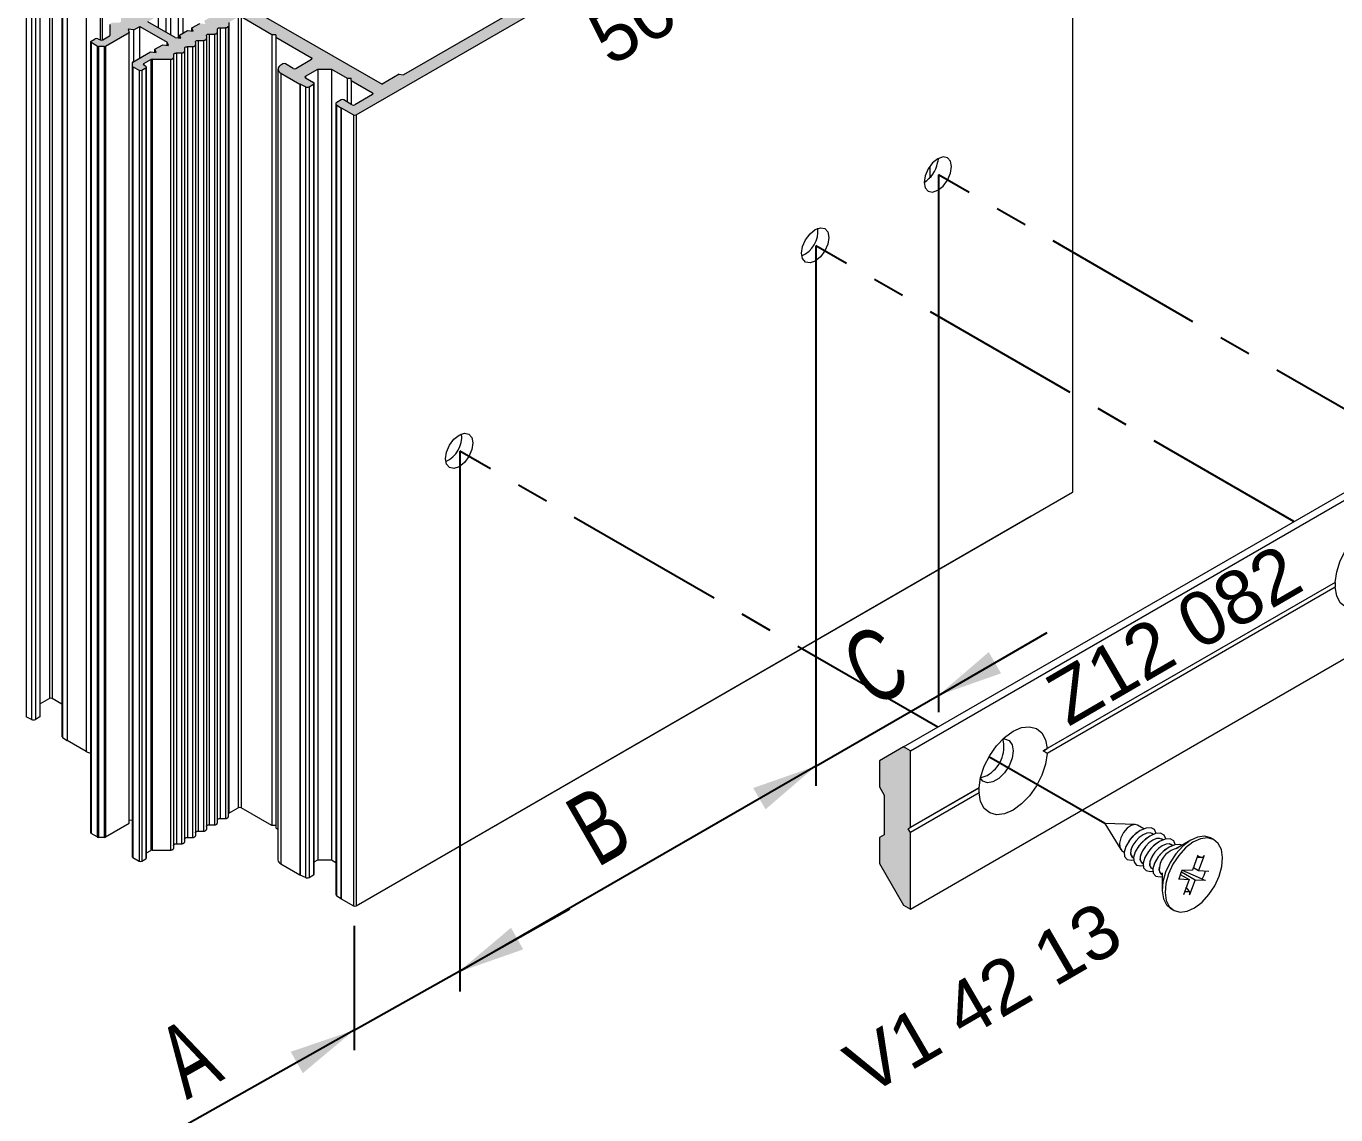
# Model space of a CAD drawing. Header units: millimetres. Extents: x 226 to 1066, y 456 to 1447.
# Drawn here: x 261.8 to 322.7, y 958.2 to 1008.8 of the extents above; entities that cross this region are included whole.
import ezdxf

# ---------------------------------------------------------------- set-up
doc = ezdxf.new("R2010")
doc.units = ezdxf.units.MM
doc.linetypes.add('CENTER', pattern=[2, 1.25, -0.25, 0.25, -0.25])
doc.layers.add('nokta', color=140, linetype='Continuous')
doc.layers.add('SLD-0', color=179, linetype='Continuous')
doc.styles.add('SLDTEXTSTYLE0', font='TXT', dxfattribs={"width": 0.663, "bigfont": 'bigfont'})
doc.styles.get("Standard").update_dxf_attribs({"font": 'arial.ttf'})

# ---------------------------------------------------------------- blocks, each defined once
blk = doc.blocks.new('M.T.TİP-5B')
h = blk.add_hatch(color=253)
edge = h.paths.add_edge_path(flags=0)
edge.add_line((1193.84, 1365.385), (1194.095, 1365.385))
edge.add_ellipse((1194.095, 1365.437), major_axis=(-0.09, 0), ratio=0.577288, start_angle=90, end_angle=135)
edge.add_line((1194.158, 1365.4), (1195.266, 1366.04))
edge.add_line((1195.266, 1366.04), (1195.208, 1366.19))
edge.add_line((1195.208, 1366.19), (1195.469, 1366.157))
edge.add_line((1195.469, 1366.157), (1195.755, 1366.322))
edge.add_line((1195.755, 1366.322), (1197.028, 1365.587))
edge.add_line((1197.028, 1365.587), (1197.086, 1365.437))
edge.add_line((1197.086, 1365.437), (1196.825, 1365.47))
edge.add_line((1196.825, 1365.47), (1196.455, 1365.256))
edge.add_line((1196.455, 1365.256), (1196.513, 1365.106))
edge.add_line((1196.513, 1365.106), (1196.252, 1365.139))
edge.add_line((1196.252, 1365.139), (1195.431, 1364.665))
edge.add_ellipse((1195.495, 1364.629), major_axis=(0.09, 0), ratio=0.577288, start_angle=135, end_angle=180)
edge.add_line((1195.405, 1364.629), (1195.405, 1364.482))
edge.add_ellipse((1195.495, 1364.482), major_axis=(0.09, 0), ratio=0.577288, start_angle=180, end_angle=225)
edge.add_line((1195.431, 1364.445), (1195.717, 1364.28))
edge.add_ellipse((1195.781, 1364.316), major_axis=(0.09, 0), ratio=0.577288, start_angle=225, end_angle=315)
edge.add_line((1195.845, 1364.28), (1196.036, 1364.39))
edge.add_ellipse((1195.972, 1364.426), major_axis=(0.09, 0), ratio=0.577288, start_angle=315, end_angle=405)
edge.add_line((1196.036, 1364.463), (1195.94, 1364.518))
edge.add_ellipse((1196.004, 1364.555), major_axis=(0.09, 0), ratio=0.577288, start_angle=135, end_angle=225, ccw=False)
edge.add_line((1195.94, 1364.592), (1196.258, 1364.775))
edge.add_ellipse((1196.322, 1364.739), major_axis=(-0.09, 0), ratio=0.577288, start_angle=270, end_angle=315, ccw=False)
edge.add_line((1196.322, 1364.791), (1197.183, 1364.791))
edge.add_ellipse((1197.183, 1364.869), major_axis=(0.135, 0), ratio=0.577288, start_angle=270, end_angle=360)
edge.add_line((1197.318, 1364.869), (1197.318, 1365.007))
edge.add_ellipse((1197.453, 1365.007), major_axis=(-0.135, 0), ratio=0.577288, start_angle=270, end_angle=360, ccw=False)
edge.add_line((1197.453, 1365.085), (1197.692, 1365.085))
edge.add_ellipse((1197.692, 1365.163), major_axis=(0.135, 0), ratio=0.577288, start_angle=270, end_angle=360)
edge.add_line((1197.827, 1365.163), (1197.827, 1365.301))
edge.add_ellipse((1197.962, 1365.301), major_axis=(-0.135, 0), ratio=0.577288, start_angle=270, end_angle=360, ccw=False)
edge.add_line((1197.962, 1365.379), (1198.202, 1365.379))
edge.add_ellipse((1198.202, 1365.456), major_axis=(0.135, 0), ratio=0.577288, start_angle=270, end_angle=360)
edge.add_line((1198.337, 1365.456), (1198.337, 1365.594))
edge.add_ellipse((1198.472, 1365.594), major_axis=(-0.135, 0), ratio=0.577288, start_angle=270, end_angle=360, ccw=False)
edge.add_line((1198.472, 1365.672), (1198.711, 1365.672))
edge.add_ellipse((1198.711, 1365.75), major_axis=(0.135, 0), ratio=0.577288, start_angle=270, end_angle=360)
edge.add_line((1198.846, 1365.75), (1198.846, 1365.888))
edge.add_ellipse((1198.981, 1365.888), major_axis=(-0.135, 0), ratio=0.577288, start_angle=270, end_angle=360, ccw=False)
edge.add_line((1198.981, 1365.966), (1199.22, 1365.966))
edge.add_ellipse((1199.22, 1366.044), major_axis=(0.135, 0), ratio=0.577288, start_angle=270, end_angle=360)
edge.add_line((1199.355, 1366.044), (1199.355, 1366.182))
edge.add_ellipse((1199.49, 1366.182), major_axis=(-0.135, 0), ratio=0.577288, start_angle=270, end_angle=360, ccw=False)
edge.add_line((1199.49, 1366.26), (1199.729, 1366.26))
edge.add_ellipse((1199.729, 1366.338), major_axis=(0.135, 0), ratio=0.577288, start_angle=270, end_angle=360)
edge.add_line((1199.864, 1366.338), (1199.864, 1366.468))
edge.add_ellipse((1199.954, 1366.468), major_axis=(-0.09, 0), ratio=0.577288, start_angle=315, end_angle=360, ccw=False)
edge.add_line((1199.89, 1366.505), (1200.331, 1366.759))
edge.add_ellipse((1200.395, 1366.723), major_axis=(0.09, 0), ratio=0.577288, start_angle=45, end_angle=135, ccw=False)
edge.add_line((1200.458, 1366.759), (1201.89, 1365.933))
edge.add_line((1201.89, 1365.933), (1202.081, 1365.933))
edge.add_line((1202.081, 1365.933), (1202.081, 1365.823))
edge.add_line((1202.081, 1365.823), (1203.736, 1364.867))
edge.add_ellipse((1203.672, 1364.831), major_axis=(0.09, 0), ratio=0.577288, start_angle=-45, end_angle=45, ccw=False)
edge.add_line((1203.736, 1364.794), (1203.004, 1364.371))
edge.add_ellipse((1202.94, 1364.408), major_axis=(-0.09, 0), ratio=0.577288, start_angle=45, end_angle=135, ccw=False)
edge.add_line((1202.877, 1364.371), (1202.527, 1364.573))
edge.add_ellipse((1202.463, 1364.537), major_axis=(0.09, 0), ratio=0.577288, start_angle=45, end_angle=135)
edge.add_line((1202.399, 1364.573), (1202.304, 1364.518))
edge.add_ellipse((1202.622, 1364.335), major_axis=(0.45, 0), ratio=0.577288, start_angle=135, end_angle=225)
edge.add_line((1202.304, 1364.151), (1203.195, 1363.637))
edge.add_ellipse((1203.259, 1363.673), major_axis=(-0.09, 0), ratio=0.577288, start_angle=45, end_angle=50)
edge.add_line((1203.201, 1363.634), (1203.446, 1363.515))
edge.add_ellipse((1203.533, 1363.574), major_axis=(-0.135, 0), ratio=0.577288, start_angle=50, end_angle=135)
edge.add_line((1203.628, 1363.519), (1203.831, 1363.637))
edge.add_ellipse((1203.768, 1363.673), major_axis=(-0.09, 0), ratio=0.577288, start_angle=135, end_angle=225)
edge.add_line((1203.831, 1363.71), (1203.45, 1363.93))
edge.add_ellipse((1203.513, 1363.967), major_axis=(-0.09, 0), ratio=0.577288, start_angle=-45, end_angle=45, ccw=False)
edge.add_line((1203.45, 1364.004), (1204.022, 1364.335))
edge.add_line((1204.022, 1364.335), (1204.659, 1364.335))
edge.add_line((1204.659, 1364.335), (1205.391, 1363.912))
edge.add_line((1205.391, 1363.912), (1205.581, 1363.912))
edge.add_line((1205.581, 1363.912), (1205.581, 1363.802))
edge.add_line((1205.581, 1363.802), (1206.568, 1363.232))
edge.add_ellipse((1206.504, 1363.196), major_axis=(0.09, 0), ratio=0.577288, start_angle=-45, end_angle=45, ccw=False)
edge.add_line((1206.568, 1363.159), (1205.741, 1362.681))
edge.add_ellipse((1205.677, 1362.718), major_axis=(0.09, 0), ratio=0.577288, start_angle=225, end_angle=315, ccw=False)
edge.add_line((1205.613, 1362.681), (1205.231, 1362.902))
edge.add_ellipse((1205.168, 1362.865), major_axis=(0.09, 0), ratio=0.577288, start_angle=45, end_angle=135)
edge.add_line((1205.104, 1362.902), (1204.901, 1362.785))
edge.add_ellipse((1204.997, 1362.729), major_axis=(0.135, 0), ratio=0.577288, start_angle=135, end_angle=220)
edge.add_line((1204.893, 1362.679), (1205.099, 1362.538))
edge.add_ellipse((1205.168, 1362.571), major_axis=(-0.09, 0), ratio=0.577288, start_angle=40, end_angle=45)
edge.add_line((1205.104, 1362.534), (1205.677, 1362.204))
edge.add_ellipse((1205.741, 1362.241), major_axis=(-0.09, 0), ratio=0.577288, start_angle=45, end_angle=135)
edge.add_line((1205.804, 1362.204), (1239.088, 1381.418))
edge.add_ellipse((1239.024, 1381.455), major_axis=(0.09, 0), ratio=0.577288, start_angle=315, end_angle=405)
edge.add_line((1239.088, 1381.491), (1223.305, 1390.603))
edge.add_ellipse((1223.241, 1390.566), major_axis=(-0.09, 0), ratio=0.577288, start_angle=225, end_angle=315)
edge.add_line((1223.178, 1390.603), (1189.894, 1371.388))
edge.add_ellipse((1189.958, 1371.352), major_axis=(0.09, 0), ratio=0.577288, start_angle=135, end_angle=225)
edge.add_line((1189.894, 1371.315), (1190.467, 1370.984))
edge.add_ellipse((1190.531, 1371.021), major_axis=(0.09, 0), ratio=0.577288, start_angle=225, end_angle=230)
edge.add_line((1190.473, 1370.981), (1190.718, 1370.862))
edge.add_ellipse((1190.805, 1370.922), major_axis=(-0.135, 0), ratio=0.577288, start_angle=50, end_angle=135)
edge.add_line((1190.9, 1370.867), (1191.103, 1370.984))
edge.add_ellipse((1191.04, 1371.021), major_axis=(-0.09, 0), ratio=0.577288, start_angle=135, end_angle=225)
edge.add_line((1191.103, 1371.058), (1190.722, 1371.278))
edge.add_ellipse((1190.785, 1371.315), major_axis=(-0.09, 0), ratio=0.577288, start_angle=-45, end_angle=45, ccw=False)
edge.add_line((1190.722, 1371.352), (1191.549, 1371.829))
edge.add_ellipse((1191.613, 1371.793), major_axis=(-0.09, 0), ratio=0.577288, start_angle=225, end_angle=315, ccw=False)
edge.add_line((1191.676, 1371.829), (1192.663, 1371.26))
edge.add_line((1192.663, 1371.26), (1192.854, 1371.26))
edge.add_line((1192.854, 1371.26), (1192.854, 1371.15))
edge.add_line((1192.854, 1371.15), (1193.585, 1370.727))
edge.add_line((1193.585, 1370.727), (1193.585, 1370.36))
edge.add_line((1193.585, 1370.36), (1193.013, 1370.029))
edge.add_ellipse((1192.949, 1370.066), major_axis=(0.09, 0), ratio=0.577288, start_angle=225, end_angle=315, ccw=False)
edge.add_line((1192.885, 1370.029), (1192.504, 1370.249))
edge.add_ellipse((1192.44, 1370.213), major_axis=(0.09, 0), ratio=0.577288, start_angle=45, end_angle=135)
edge.add_line((1192.376, 1370.249), (1192.173, 1370.132))
edge.add_ellipse((1192.269, 1370.077), major_axis=(0.135, 0), ratio=0.577288, start_angle=135, end_angle=220)
edge.add_line((1192.165, 1370.027), (1192.371, 1369.885))
edge.add_ellipse((1192.44, 1369.919), major_axis=(0.09, 0), ratio=0.577288, start_angle=220, end_angle=225)
edge.add_line((1192.376, 1369.882), (1193.267, 1369.368))
edge.add_ellipse((1193.585, 1369.551), major_axis=(-0.45, 0), ratio=0.577288, start_angle=45, end_angle=135)
edge.add_line((1193.904, 1369.368), (1193.999, 1369.423))
edge.add_ellipse((1193.935, 1369.46), major_axis=(-0.09, 0), ratio=0.577288, start_angle=135, end_angle=225)
edge.add_line((1193.999, 1369.496), (1193.649, 1369.698))
edge.add_ellipse((1193.713, 1369.735), major_axis=(0.09, 0), ratio=0.577288, start_angle=135, end_angle=225, ccw=False)
edge.add_line((1193.649, 1369.772), (1194.381, 1370.194))
edge.add_ellipse((1194.445, 1370.158), major_axis=(-0.09, 0), ratio=0.577288, start_angle=225, end_angle=315, ccw=False)
edge.add_line((1194.508, 1370.194), (1196.163, 1369.239))
edge.add_line((1196.163, 1369.239), (1196.354, 1369.239))
edge.add_line((1196.354, 1369.239), (1196.354, 1369.129))
edge.add_line((1196.354, 1369.129), (1197.786, 1368.302))
edge.add_ellipse((1197.722, 1368.266), major_axis=(-0.09, 0), ratio=0.577288, start_angle=135, end_angle=225, ccw=False)
edge.add_line((1197.786, 1368.229), (1197.345, 1367.974))
edge.add_ellipse((1197.281, 1368.011), major_axis=(0.09, 0), ratio=0.577288, start_angle=270, end_angle=315, ccw=False)
edge.add_line((1197.281, 1367.959), (1197.056, 1367.959))
edge.add_ellipse((1197.056, 1367.881), major_axis=(-0.135, 0), ratio=0.577288, start_angle=270, end_angle=360)
edge.add_line((1196.921, 1367.881), (1196.921, 1367.743))
edge.add_ellipse((1196.786, 1367.743), major_axis=(0.135, 0), ratio=0.577288, start_angle=270, end_angle=360, ccw=False)
edge.add_line((1196.786, 1367.665), (1196.547, 1367.665))
edge.add_ellipse((1196.547, 1367.587), major_axis=(-0.135, 0), ratio=0.577288, start_angle=270, end_angle=360)
edge.add_line((1196.412, 1367.587), (1196.412, 1367.449))
edge.add_ellipse((1196.277, 1367.449), major_axis=(0.135, 0), ratio=0.577288, start_angle=270, end_angle=360, ccw=False)
edge.add_line((1196.277, 1367.371), (1196.038, 1367.371))
edge.add_ellipse((1196.038, 1367.293), major_axis=(-0.135, 0), ratio=0.577288, start_angle=270, end_angle=360)
edge.add_line((1195.903, 1367.293), (1195.903, 1367.155))
edge.add_ellipse((1195.768, 1367.155), major_axis=(0.135, 0), ratio=0.577288, start_angle=270, end_angle=360, ccw=False)
edge.add_line((1195.768, 1367.077), (1195.529, 1367.077))
edge.add_ellipse((1195.529, 1366.999), major_axis=(-0.135, 0), ratio=0.577288, start_angle=270, end_angle=360)
edge.add_line((1195.394, 1366.999), (1195.394, 1366.861))
edge.add_ellipse((1195.259, 1366.861), major_axis=(0.135, 0), ratio=0.577288, start_angle=270, end_angle=360, ccw=False)
edge.add_line((1195.259, 1366.783), (1195.02, 1366.783))
edge.add_ellipse((1195.02, 1366.706), major_axis=(-0.135, 0), ratio=0.577288, start_angle=270, end_angle=360)
edge.add_line((1194.885, 1366.706), (1194.885, 1366.568))
edge.add_ellipse((1194.75, 1366.568), major_axis=(0.135, 0), ratio=0.577288, start_angle=270, end_angle=360, ccw=False)
edge.add_line((1194.75, 1366.49), (1194.51, 1366.49))
edge.add_ellipse((1194.51, 1366.412), major_axis=(-0.135, 0), ratio=0.577288, start_angle=270, end_angle=360)
edge.add_line((1194.375, 1366.412), (1194.375, 1365.914))
edge.add_ellipse((1194.285, 1365.914), major_axis=(0.09, 0), ratio=0.577288, start_angle=315, end_angle=360, ccw=False)
edge.add_line((1194.349, 1365.878), (1194.031, 1365.694))
edge.add_ellipse((1193.967, 1365.731), major_axis=(-0.09, 0), ratio=0.577288, start_angle=45, end_angle=135, ccw=False)
edge.add_line((1193.904, 1365.694), (1193.808, 1365.749))
edge.add_ellipse((1193.745, 1365.712), major_axis=(-0.09, 0), ratio=0.577288, start_angle=225, end_angle=315)
edge.add_line((1193.681, 1365.749), (1193.49, 1365.639))
edge.add_ellipse((1193.554, 1365.602), major_axis=(-0.09, 0), ratio=0.577288, start_angle=315, end_angle=405)
edge.add_line((1193.49, 1365.565), (1193.776, 1365.4))
edge.add_ellipse((1193.84, 1365.437), major_axis=(-0.09, 0), ratio=0.577288, start_angle=45, end_angle=90)
edge = h.paths.add_edge_path(flags=0)
edge.add_ellipse((1199.44, 1367.163), major_axis=(-0.225, 0), ratio=0.577288, start_angle=135, end_angle=225, ccw=False)
edge.add_line((1199.599, 1367.072), (1198.746, 1366.579))
edge.add_line((1198.746, 1366.579), (1198.804, 1366.429))
edge.add_line((1198.804, 1366.429), (1198.543, 1366.462))
edge.add_line((1198.543, 1366.462), (1198.173, 1366.248))
edge.add_line((1198.173, 1366.248), (1198.231, 1366.098))
edge.add_line((1198.231, 1366.098), (1197.971, 1366.131))
edge.add_line((1197.971, 1366.131), (1197.601, 1365.918))
edge.add_line((1197.601, 1365.918), (1197.658, 1365.767))
edge.add_line((1197.658, 1365.767), (1197.398, 1365.801))
edge.add_line((1197.398, 1365.801), (1196.125, 1366.536))
edge.add_line((1196.125, 1366.536), (1196.411, 1366.701))
edge.add_line((1196.411, 1366.701), (1196.354, 1366.851))
edge.add_line((1196.354, 1366.851), (1196.614, 1366.818))
edge.add_line((1196.614, 1366.818), (1196.984, 1367.031))
edge.add_line((1196.984, 1367.031), (1196.926, 1367.182))
edge.add_line((1196.926, 1367.182), (1197.187, 1367.149))
edge.add_line((1197.187, 1367.149), (1197.557, 1367.362))
edge.add_line((1197.557, 1367.362), (1197.499, 1367.512))
edge.add_line((1197.499, 1367.512), (1197.76, 1367.479))
edge.add_line((1197.76, 1367.479), (1198.327, 1367.806))
edge.add_ellipse((1198.486, 1367.715), major_axis=(0.225, 0), ratio=0.577288, start_angle=45, end_angle=135, ccw=False)
edge.add_line((1198.645, 1367.806), (1199.599, 1367.255))
edge = h.paths.add_edge_path(flags=0)
edge.add_line((1232.724, 1379.581), (1232.374, 1379.379))
edge.add_ellipse((1232.437, 1379.342), major_axis=(-0.09, 0), ratio=0.577288, start_angle=315, end_angle=405)
edge.add_line((1232.374, 1379.306), (1233.265, 1378.791))
edge.add_line((1233.265, 1378.791), (1232.469, 1378.332))
edge.add_line((1232.469, 1378.332), (1232.523, 1378.216))
edge.add_line((1232.523, 1378.216), (1208.01, 1364.065))
edge.add_line((1208.01, 1364.065), (1207.809, 1364.096))
edge.add_line((1207.809, 1364.096), (1207.013, 1363.637))
edge.add_line((1207.013, 1363.637), (1192.376, 1372.086))
edge.add_line((1192.376, 1372.086), (1193.172, 1372.546))
edge.add_line((1193.172, 1372.546), (1193.118, 1372.662))
edge.add_line((1193.118, 1372.662), (1217.631, 1386.813))
edge.add_line((1217.631, 1386.813), (1217.832, 1386.782))
edge.add_line((1217.832, 1386.782), (1218.628, 1387.241))
edge.add_line((1218.628, 1387.241), (1219.519, 1386.727))
edge.add_ellipse((1219.582, 1386.763), major_axis=(0.09, 0), ratio=0.577288, start_angle=225, end_angle=315)
edge.add_line((1219.646, 1386.727), (1219.996, 1386.929))
edge.add_ellipse((1219.932, 1386.965), major_axis=(-0.09, 0), ratio=0.577288, start_angle=135, end_angle=225)
edge.add_line((1219.996, 1387.002), (1219.105, 1387.517))
edge.add_line((1219.105, 1387.517), (1219.741, 1387.884))
edge.add_line((1219.741, 1387.884), (1219.687, 1388))
edge.add_line((1219.687, 1388), (1222.404, 1389.568))
edge.add_line((1222.404, 1389.568), (1222.605, 1389.537))
edge.add_line((1222.605, 1389.537), (1223.241, 1389.905))
edge.add_line((1223.241, 1389.905), (1224.037, 1389.445))
edge.add_line((1224.037, 1389.445), (1224.238, 1389.476))
edge.add_line((1224.238, 1389.476), (1229.378, 1386.509))
edge.add_line((1229.378, 1386.509), (1229.324, 1386.393))
edge.add_line((1229.324, 1386.393), (1230.278, 1385.842))
edge.add_line((1230.278, 1385.842), (1229.533, 1385.381))
edge.add_ellipse((1229.467, 1385.416), major_axis=(-0.09, 0), ratio=0.577288, start_angle=43, end_angle=137, ccw=False)
edge.add_line((1229.401, 1385.381), (1229.098, 1385.568))
edge.add_ellipse((1229.033, 1385.533), major_axis=(0.09, 0), ratio=0.577288, start_angle=43, end_angle=169)
edge.add_line((1228.944, 1385.543), (1228.82, 1385.173))
edge.add_ellipse((1228.908, 1385.164), major_axis=(0.09, 0), ratio=0.577288, start_angle=169, end_angle=225)
edge.add_line((1228.845, 1385.127), (1229.602, 1384.689))
edge.add_ellipse((1229.666, 1384.726), major_axis=(-0.09, 0), ratio=0.577288, start_angle=45, end_angle=101)
edge.add_line((1229.683, 1384.675), (1230.323, 1384.747))
edge.add_ellipse((1230.305, 1384.798), major_axis=(-0.09, 0), ratio=0.577288, start_angle=101, end_angle=227)
edge.add_line((1230.367, 1384.836), (1230.042, 1385.011))
edge.add_ellipse((1230.103, 1385.049), major_axis=(0.09, 0), ratio=0.577288, start_angle=133, end_angle=227, ccw=False)
edge.add_line((1230.042, 1385.087), (1230.842, 1385.517))
edge.add_line((1230.842, 1385.517), (1231.796, 1384.966))
edge.add_line((1231.796, 1384.966), (1231.997, 1384.997))
edge.add_line((1231.997, 1384.997), (1237.137, 1382.03))
edge.add_line((1237.137, 1382.03), (1237.083, 1381.914))
edge.add_line((1237.083, 1381.914), (1237.879, 1381.455))
edge.add_line((1237.879, 1381.455), (1237.242, 1381.087))
edge.add_line((1237.242, 1381.087), (1237.296, 1380.971))
edge.add_line((1237.296, 1380.971), (1234.579, 1379.403))
edge.add_line((1234.579, 1379.403), (1234.378, 1379.434))
edge.add_line((1234.378, 1379.434), (1233.742, 1379.067))
edge.add_line((1233.742, 1379.067), (1232.851, 1379.581))
edge.add_ellipse((1232.787, 1379.544), major_axis=(0.09, 0), ratio=0.577288, start_angle=45, end_angle=135)
blk.add_hatch(color=253).paths.add_polyline_path([(1231.56, 1329.092), (1231.56, 1332.656), (1231.241, 1332.84), (1230.128, 1332.197), (1230.128, 1330.984), (1230.35, 1330.598), (1230.35, 1328.761), (1230.128, 1328.633), (1230.128, 1327.42), (1231.241, 1325.491), (1231.56, 1325.307), (1231.56, 1328.871), (1231.464, 1329.037)], flags=0)
at = {"color": 0, "linetype": 'Continuous', "lineweight": 0}
for p, q in [((1239.114, 1344.71), (1239.114, 1381.455)), ((1205.804, 1362.204), (1239.088, 1381.418)), ((1239.088, 1381.418), (1239.088, 1344.674)), ((1232.523, 1378.216), (1208.01, 1364.065)), ((1191.549, 1371.829), (1191.549, 1335.085)), ((1191.676, 1371.829), (1191.676, 1335.085)), ((1192.376, 1372.086), (1207.013, 1363.637)), ((1190.473, 1370.981), (1190.473, 1334.237)), ((1190.718, 1370.862), (1190.718, 1334.118)), ((1190.9, 1370.867), (1190.9, 1334.123)), ((1191.103, 1370.984), (1191.103, 1334.24)), ((1191.13, 1334.277), (1191.13, 1371.021)), ((1192.134, 1370.077), (1192.134, 1333.333)), ((1192.165, 1370.027), (1192.165, 1333.283)), ((1192.371, 1369.885), (1192.371, 1333.141)), ((1192.376, 1369.882), (1192.376, 1333.138)), ((1193.267, 1369.368), (1193.267, 1332.623)), ((1193.904, 1369.368), (1193.904, 1365.694)), ((1193.999, 1369.423), (1193.999, 1365.682)), ((1194.025, 1365.691), (1194.025, 1369.46)), ((1197.76, 1366.01), (1197.76, 1367.479)), ((1196.984, 1366.04), (1196.984, 1367.031)), ((1197.187, 1365.923), (1197.187, 1367.149)), ((1197.557, 1365.78), (1197.557, 1367.362)), ((1194.375, 1365.914), (1194.375, 1366.412)), ((1195.469, 1366.157), (1195.755, 1366.322)), ((1195.755, 1366.322), (1197.028, 1365.587)), ((1195.755, 1364.852), (1195.755, 1366.322)), ((1197.398, 1365.801), (1196.125, 1366.536)), ((1196.614, 1366.253), (1196.614, 1366.818)), ((1198.173, 1366.248), (1198.543, 1366.462)), ((1198.231, 1366.098), (1198.173, 1366.248)), ((1198.173, 1366.105), (1198.173, 1366.248)), ((1199.49, 1366.26), (1199.49, 1329.516)), ((1199.49, 1366.26), (1199.729, 1366.26)), ((1199.729, 1366.26), (1199.729, 1329.516)), ((1199.864, 1366.338), (1199.864, 1329.594)), ((1199.89, 1366.505), (1199.89, 1329.76)), ((1200.331, 1366.759), (1200.331, 1330.015)), ((1200.458, 1366.759), (1200.458, 1330.015)), ((1201.89, 1365.933), (1200.458, 1366.759)), ((1193.49, 1365.639), (1193.681, 1365.749)), ((1193.808, 1365.749), (1193.904, 1365.694)), ((1194.031, 1365.694), (1194.349, 1365.878)), ((1194.158, 1365.4), (1195.266, 1366.04)), ((1195.469, 1366.157), (1195.208, 1366.19)), ((1195.208, 1366.19), (1195.266, 1366.04)), ((1195.266, 1329.295), (1195.266, 1366.04)), ((1195.469, 1364.687), (1195.469, 1366.157)), ((1197.398, 1365.801), (1197.658, 1365.767)), ((1197.601, 1365.918), (1197.971, 1366.131)), ((1197.658, 1365.767), (1197.601, 1365.918)), ((1197.601, 1365.775), (1197.601, 1365.918)), ((1197.971, 1366.131), (1198.231, 1366.098)), ((1198.472, 1365.672), (1198.472, 1328.928)), ((1198.472, 1365.672), (1198.711, 1365.672)), ((1198.711, 1365.672), (1198.711, 1328.928)), ((1198.846, 1365.888), (1198.846, 1365.75)), ((1198.846, 1365.75), (1198.846, 1329.006)), ((1198.981, 1365.966), (1198.981, 1329.222)), ((1198.981, 1365.966), (1199.22, 1365.966)), ((1199.22, 1365.966), (1199.22, 1329.222)), ((1199.355, 1366.182), (1199.355, 1366.044)), ((1199.355, 1366.044), (1199.355, 1329.3)), ((1201.89, 1365.933), (1201.89, 1329.188)), ((1202.081, 1365.933), (1201.89, 1365.933)), ((1202.081, 1365.933), (1202.081, 1365.823)), ((1202.081, 1365.823), (1202.081, 1329.078)), ((1202.081, 1365.823), (1203.736, 1364.867)), ((1193.464, 1365.602), (1193.464, 1328.858)), ((1193.49, 1365.565), (1193.49, 1328.821)), ((1193.776, 1365.4), (1193.49, 1365.565)), ((1193.776, 1365.4), (1193.776, 1328.656)), ((1193.84, 1365.385), (1193.84, 1328.64)), ((1194.095, 1365.385), (1193.84, 1365.385)), ((1194.095, 1365.385), (1194.095, 1328.64)), ((1194.158, 1365.4), (1194.158, 1328.656)), ((1195.431, 1364.665), (1196.252, 1365.139)), ((1196.252, 1365.139), (1196.513, 1365.106)), ((1196.455, 1365.256), (1196.825, 1365.47)), ((1196.513, 1365.106), (1196.455, 1365.256)), ((1196.455, 1365.114), (1196.455, 1365.256)), ((1196.825, 1365.47), (1197.086, 1365.437)), ((1197.086, 1365.437), (1197.028, 1365.587)), ((1197.028, 1365.444), (1197.028, 1365.587)), ((1197.453, 1365.085), (1197.453, 1328.34)), ((1197.453, 1365.085), (1197.692, 1365.085)), ((1197.692, 1365.085), (1197.692, 1328.34)), ((1197.827, 1365.301), (1197.827, 1365.163)), ((1197.827, 1365.163), (1197.827, 1328.418)), ((1197.962, 1365.379), (1197.962, 1328.634)), ((1197.962, 1365.379), (1198.202, 1365.379)), ((1198.202, 1365.379), (1198.202, 1328.634)), ((1198.337, 1365.594), (1198.337, 1365.456)), ((1198.337, 1365.456), (1198.337, 1328.712)), ((1195.405, 1364.629), (1195.405, 1364.482)), ((1195.405, 1364.482), (1195.405, 1327.737)), ((1195.431, 1364.445), (1195.431, 1327.7)), ((1195.431, 1364.445), (1195.717, 1364.28)), ((1195.94, 1364.592), (1196.258, 1364.775)), ((1195.94, 1364.592), (1195.94, 1364.518)), ((1196.036, 1364.463), (1195.94, 1364.518)), ((1196.062, 1327.682), (1196.062, 1364.426)), ((1196.258, 1364.775), (1196.258, 1328.031)), ((1196.322, 1364.791), (1196.322, 1328.046)), ((1196.322, 1364.791), (1197.183, 1364.791)), ((1197.183, 1364.791), (1197.183, 1328.046)), ((1197.318, 1365.007), (1197.318, 1364.869)), ((1197.318, 1364.869), (1197.318, 1328.124)), ((1202.399, 1364.573), (1202.304, 1364.518)), ((1202.877, 1364.371), (1202.527, 1364.573)), ((1203.004, 1364.371), (1203.736, 1364.794)), ((1203.736, 1364.867), (1203.736, 1364.794)), ((1195.717, 1364.28), (1195.717, 1327.535)), ((1195.845, 1364.28), (1196.036, 1364.39)), ((1195.845, 1364.28), (1195.845, 1327.535)), ((1196.036, 1364.39), (1196.036, 1327.645)), ((1202.172, 1364.335), (1202.172, 1327.59)), ((1202.304, 1364.151), (1202.304, 1327.407)), ((1202.304, 1364.151), (1203.195, 1363.637)), ((1203.45, 1364.004), (1204.022, 1364.335)), ((1203.45, 1364.004), (1203.45, 1363.93)), ((1203.45, 1363.93), (1203.831, 1363.71)), ((1204.022, 1364.335), (1204.022, 1327.59)), ((1204.022, 1364.335), (1204.659, 1364.335)), ((1204.659, 1364.335), (1204.659, 1327.59)), ((1204.659, 1364.335), (1205.391, 1363.912)), ((1205.391, 1363.912), (1205.581, 1363.912)), ((1205.391, 1363.912), (1205.391, 1362.81)), ((1205.581, 1363.802), (1205.581, 1363.912)), ((1205.581, 1363.802), (1206.568, 1363.232)), ((1205.581, 1363.802), (1205.581, 1362.7)), ((1207.809, 1364.096), (1207.013, 1363.637)), ((1207.809, 1364.096), (1208.01, 1364.065)), ((1203.195, 1363.637), (1203.195, 1326.892)), ((1203.201, 1363.634), (1203.201, 1326.889)), ((1203.446, 1363.515), (1203.201, 1363.634)), ((1203.446, 1363.515), (1203.446, 1326.77)), ((1203.628, 1363.519), (1203.831, 1363.637)), ((1203.628, 1363.519), (1203.628, 1326.775)), ((1203.831, 1363.637), (1203.831, 1326.892)), ((1203.858, 1326.929), (1203.858, 1363.673)), ((1206.568, 1363.232), (1206.568, 1363.159)), ((1204.862, 1362.729), (1204.862, 1325.985)), ((1204.893, 1362.679), (1204.893, 1325.935)), ((1204.893, 1362.679), (1205.099, 1362.538)), ((1205.104, 1362.902), (1204.901, 1362.785)), ((1205.613, 1362.681), (1205.231, 1362.902)), ((1206.568, 1363.159), (1205.741, 1362.681)), ((1205.099, 1362.538), (1205.099, 1325.793)), ((1205.104, 1362.534), (1205.104, 1325.79)), ((1205.104, 1362.534), (1205.677, 1362.204)), ((1205.677, 1362.204), (1205.677, 1325.459)), ((1205.804, 1362.204), (1205.804, 1325.459)), ((1205.804, 1325.459), (1239.088, 1344.674)), ((1191.549, 1335.085), (1191.13, 1334.843)), ((1192.134, 1334.821), (1191.676, 1335.085)), ((1190.718, 1334.118), (1190.473, 1334.237)), ((1191.103, 1334.24), (1190.9, 1334.123)), ((1192.165, 1333.283), (1192.371, 1333.141)), ((1193.267, 1332.623), (1192.376, 1333.138)), ((1199.89, 1329.76), (1200.331, 1330.015)), ((1201.89, 1329.188), (1200.458, 1330.015)), ((1194.158, 1328.656), (1195.266, 1329.295)), ((1195.405, 1329.42), (1195.266, 1329.438)), ((1198.981, 1329.222), (1199.22, 1329.222)), ((1199.49, 1329.516), (1199.729, 1329.516)), ((1202.081, 1329.188), (1201.89, 1329.188)), ((1193.776, 1328.656), (1193.49, 1328.821)), ((1194.095, 1328.64), (1193.84, 1328.64)), ((1197.962, 1328.634), (1198.202, 1328.634)), ((1198.472, 1328.928), (1198.711, 1328.928)), ((1202.081, 1329.078), (1202.172, 1329.026)), ((1196.062, 1327.918), (1196.258, 1328.031)), ((1196.322, 1328.046), (1197.183, 1328.046)), ((1197.453, 1328.34), (1197.692, 1328.34)), ((1195.431, 1327.7), (1195.717, 1327.535)), ((1195.845, 1327.535), (1196.036, 1327.645)), ((1202.304, 1327.407), (1203.195, 1326.892)), ((1203.858, 1327.495), (1204.022, 1327.59)), ((1204.022, 1327.59), (1204.659, 1327.59)), ((1204.659, 1327.59), (1204.862, 1327.473)), ((1203.446, 1326.77), (1203.201, 1326.889)), ((1203.628, 1326.775), (1203.831, 1326.892)), ((1204.893, 1325.935), (1205.099, 1325.793)), ((1205.104, 1325.79), (1205.677, 1325.459))]:
    blk.add_line(p, q, dxfattribs=at)
at = {"color": 7, "linetype": 'Continuous', "lineweight": 15}
for p, q in [((1232.459, 1359.808), (1232.459, 1359.281)), ((1231.241, 1332.84), (1260.516, 1349.74)), ((1231.56, 1332.656), (1260.834, 1349.556)), ((1205.804, 1325.459), (1237.179, 1343.571)), ((1231.56, 1325.307), (1260.834, 1342.207)), ((1251.293, 1340.484), (1237.728, 1332.653)), ((1251.296, 1340.486), (1237.915, 1332.761)), ((1251.296, 1340.265), (1237.915, 1332.54)), ((1231.241, 1332.84), (1230.128, 1332.197)), ((1231.56, 1332.656), (1231.241, 1332.84)), ((1230.128, 1332.197), (1230.128, 1330.984)), ((1231.56, 1329.092), (1231.56, 1332.656)), ((1230.128, 1330.984), (1230.35, 1330.598)), ((1234.747, 1330.932), (1231.464, 1329.037)), ((1234.75, 1330.934), (1231.56, 1329.092)), ((1230.35, 1330.598), (1230.35, 1328.761)), ((1234.75, 1330.713), (1231.56, 1328.871)), ((1230.35, 1328.761), (1230.128, 1328.633)), ((1230.128, 1328.633), (1230.128, 1327.42)), ((1231.464, 1329.037), (1231.56, 1329.092)), ((1231.56, 1328.871), (1231.464, 1329.037)), ((1231.56, 1325.307), (1231.56, 1328.871)), ((1230.128, 1327.42), (1231.241, 1325.491)), ((1231.241, 1325.491), (1231.56, 1325.307))]:
    blk.add_line(p, q, dxfattribs=at)
at = {"color": 1}
for p, q in [((1232.861, 1359.427), (1232.861, 1334.453)), ((1227.171, 1356.13), (1227.171, 1331.034)), ((1227.171, 1356.13), (1227.171, 1331.034)), ((1210.624, 1346.578), (1210.624, 1321.522)), ((1210.625, 1346.578), (1210.625, 1321.482)), ((1232.861, 1335.237), (1237.912, 1338.153)), ((1227.171, 1331.953), (1234.41, 1336.132)), ((1227.171, 1331.953), (1210.625, 1322.401)), ((1227.171, 1331.953), (1222.12, 1329.036)), ((1210.624, 1322.441), (1215.742, 1325.318)), ((1205.708, 1324.522), (1205.708, 1318.758)), ((1205.708, 1319.676), (1210.624, 1322.441)), ((1205.708, 1319.676), (1195.773, 1314.089))]:
    blk.add_line(p, q, dxfattribs=at)
at = {"color": 5, "linetype": 'Continuous', "lineweight": 15}
for p, q in [((1242.001, 1329.234), (1240.594, 1329.277)), ((1240.594, 1329.277), (1241.335, 1328.08)), ((1242.408, 1329.035), (1242.12, 1329.202)), ((1241.745, 1328.512), (1241.7, 1328.449)), ((1242.101, 1328.86), (1242.039, 1328.814)), ((1242.546, 1328.603), (1242.484, 1328.557)), ((1242.854, 1328.778), (1242.781, 1328.82)), ((1243.299, 1328.521), (1243.226, 1328.563)), ((1244.597, 1328.509), (1243.903, 1328.109)), ((1245.675, 1328.526), (1245.542, 1328.603)), ((1241.422, 1327.993), (1241.488, 1327.955)), ((1242.19, 1328.255), (1242.146, 1328.191)), ((1242.635, 1327.997), (1242.591, 1327.934)), ((1242.991, 1328.346), (1242.93, 1328.3)), ((1243.437, 1328.088), (1243.375, 1328.042)), ((1243.745, 1328.264), (1243.672, 1328.306)), ((1241.891, 1327.723), (1241.934, 1327.698)), ((1242.337, 1327.466), (1242.379, 1327.441)), ((1243.081, 1327.74), (1243.037, 1327.677)), ((1244.925, 1327.816), (1244.664, 1327.107)), ((1245.214, 1327.803), (1244.952, 1327.094)), ((1242.782, 1327.209), (1242.825, 1327.184)), ((1243.261, 1326.996), (1243.261, 1326.195)), ((1244.025, 1326.707), (1244.508, 1326.685)), ((1244.104, 1326.918), (1244.508, 1326.685)), ((1244.153, 1327.042), (1244.796, 1326.671)), ((1244.181, 1327.13), (1244.664, 1327.107)), ((1244.508, 1326.685), (1244.247, 1325.976)), ((1244.796, 1326.671), (1244.535, 1325.962)), ((1244.71, 1327.234), (1244.952, 1327.094)), ((1244.796, 1326.671), (1245.28, 1326.648)), ((1244.952, 1327.094), (1245.436, 1327.071)), ((1243.652, 1325.329), (1243.785, 1325.252))]:
    blk.add_line(p, q, dxfattribs=at)
at = {"color": 0, "linetype": 'Continuous', "lineweight": 0, "flags": 128}
for points in [[(1199.355, 1366.182), (1199.357, 1366.198), (1199.365, 1366.212), (1199.378, 1366.226), (1199.394, 1366.237), (1199.415, 1366.247), (1199.438, 1366.254), (1199.463, 1366.259), (1199.49, 1366.26)], [(1199.729, 1366.26), (1199.755, 1366.262), (1199.781, 1366.266), (1199.804, 1366.273), (1199.824, 1366.283), (1199.841, 1366.295), (1199.854, 1366.308), (1199.861, 1366.323), (1199.864, 1366.338)], [(1198.337, 1365.594), (1198.339, 1365.61), (1198.347, 1365.624), (1198.359, 1365.638), (1198.376, 1365.65), (1198.397, 1365.659), (1198.42, 1365.666), (1198.445, 1365.671), (1198.472, 1365.672)], [(1198.711, 1365.672), (1198.737, 1365.674), (1198.762, 1365.678), (1198.786, 1365.686), (1198.806, 1365.695), (1198.823, 1365.707), (1198.835, 1365.721), (1198.843, 1365.735), (1198.846, 1365.75)], [(1198.846, 1365.888), (1198.848, 1365.904), (1198.856, 1365.918), (1198.868, 1365.932), (1198.885, 1365.943), (1198.906, 1365.953), (1198.929, 1365.96), (1198.954, 1365.965), (1198.981, 1365.966)], [(1199.22, 1365.966), (1199.246, 1365.968), (1199.271, 1365.972), (1199.295, 1365.979), (1199.315, 1365.989), (1199.332, 1366.001), (1199.344, 1366.014), (1199.352, 1366.029), (1199.355, 1366.044)], [(1197.318, 1365.007), (1197.321, 1365.022), (1197.329, 1365.036), (1197.341, 1365.05), (1197.358, 1365.062), (1197.378, 1365.071), (1197.402, 1365.079), (1197.427, 1365.083), (1197.453, 1365.085)], [(1197.692, 1365.085), (1197.719, 1365.086), (1197.744, 1365.091), (1197.767, 1365.098), (1197.788, 1365.107), (1197.805, 1365.119), (1197.817, 1365.133), (1197.825, 1365.147), (1197.827, 1365.163)], [(1197.827, 1365.301), (1197.83, 1365.316), (1197.838, 1365.33), (1197.85, 1365.344), (1197.867, 1365.356), (1197.887, 1365.365), (1197.911, 1365.373), (1197.936, 1365.377), (1197.962, 1365.379)], [(1198.202, 1365.379), (1198.228, 1365.38), (1198.253, 1365.384), (1198.277, 1365.392), (1198.297, 1365.401), (1198.314, 1365.413), (1198.326, 1365.427), (1198.334, 1365.441), (1198.337, 1365.456)], [(1197.183, 1364.791), (1197.21, 1364.792), (1197.235, 1364.797), (1197.258, 1364.804), (1197.279, 1364.814), (1197.296, 1364.825), (1197.308, 1364.839), (1197.316, 1364.853), (1197.318, 1364.869)], [(1204.901, 1362.785), (1204.885, 1362.773), (1204.873, 1362.761), (1204.865, 1362.747), (1204.862, 1362.733), (1204.863, 1362.718), (1204.869, 1362.704), (1204.879, 1362.691), (1204.893, 1362.679)], [(1198.846, 1329.144), (1198.848, 1329.159), (1198.856, 1329.174), (1198.868, 1329.187), (1198.885, 1329.199), (1198.906, 1329.209), (1198.929, 1329.216), (1198.954, 1329.22), (1198.981, 1329.222)], [(1199.22, 1329.222), (1199.246, 1329.223), (1199.271, 1329.228), (1199.295, 1329.235), (1199.315, 1329.245), (1199.332, 1329.257), (1199.344, 1329.27), (1199.352, 1329.285), (1199.355, 1329.3)], [(1199.355, 1329.438), (1199.357, 1329.453), (1199.365, 1329.468), (1199.378, 1329.481), (1199.394, 1329.493), (1199.415, 1329.503), (1199.438, 1329.51), (1199.463, 1329.514), (1199.49, 1329.516)], [(1199.729, 1329.516), (1199.755, 1329.517), (1199.781, 1329.522), (1199.804, 1329.529), (1199.824, 1329.539), (1199.841, 1329.551), (1199.854, 1329.564), (1199.861, 1329.579), (1199.864, 1329.594)], [(1197.827, 1328.556), (1197.83, 1328.571), (1197.838, 1328.586), (1197.85, 1328.6), (1197.867, 1328.611), (1197.887, 1328.621), (1197.911, 1328.628), (1197.936, 1328.633), (1197.962, 1328.634)], [(1198.202, 1328.634), (1198.228, 1328.636), (1198.253, 1328.64), (1198.277, 1328.647), (1198.297, 1328.657), (1198.314, 1328.669), (1198.326, 1328.682), (1198.334, 1328.697), (1198.337, 1328.712)], [(1198.337, 1328.85), (1198.339, 1328.865), (1198.347, 1328.88), (1198.359, 1328.893), (1198.376, 1328.905), (1198.397, 1328.915), (1198.42, 1328.922), (1198.445, 1328.927), (1198.472, 1328.928)], [(1198.711, 1328.928), (1198.737, 1328.93), (1198.762, 1328.934), (1198.786, 1328.941), (1198.806, 1328.951), (1198.823, 1328.963), (1198.835, 1328.976), (1198.843, 1328.991), (1198.846, 1329.006)], [(1197.183, 1328.046), (1197.21, 1328.048), (1197.235, 1328.052), (1197.258, 1328.059), (1197.279, 1328.069), (1197.296, 1328.081), (1197.308, 1328.094), (1197.316, 1328.109), (1197.318, 1328.124)], [(1197.318, 1328.262), (1197.321, 1328.278), (1197.329, 1328.292), (1197.341, 1328.306), (1197.358, 1328.317), (1197.378, 1328.327), (1197.402, 1328.334), (1197.427, 1328.339), (1197.453, 1328.34)], [(1197.692, 1328.34), (1197.719, 1328.342), (1197.744, 1328.346), (1197.767, 1328.353), (1197.788, 1328.363), (1197.805, 1328.375), (1197.817, 1328.388), (1197.825, 1328.403), (1197.827, 1328.418)]]:
    blk.add_lwpolyline(points, dxfattribs=at)
at = {"color": 7, "linetype": 'Continuous', "lineweight": 15, "flags": 128}
for points in [[(1233.476, 1359.806), (1233.428, 1360.06), (1233.29, 1360.218), (1233.083, 1360.258), (1232.84, 1360.174), (1232.596, 1359.977), (1232.39, 1359.699), (1232.252, 1359.381), (1232.203, 1359.072), (1232.252, 1358.818), (1232.39, 1358.66), (1232.596, 1358.619), (1232.84, 1358.704), (1233.083, 1358.901), (1233.29, 1359.179), (1233.428, 1359.497), (1233.476, 1359.806)], [(1226.503, 1355.781), (1226.551, 1356.09), (1226.689, 1356.408), (1226.896, 1356.687), (1227.139, 1356.883), (1227.383, 1356.968), (1227.589, 1356.928), (1227.727, 1356.769), (1227.776, 1356.516), (1227.727, 1356.206), (1227.589, 1355.888), (1227.383, 1355.61), (1227.139, 1355.413), (1226.896, 1355.329), (1226.689, 1355.369), (1226.551, 1355.528), (1226.503, 1355.781)], [(1209.957, 1346.229), (1210.005, 1346.538), (1210.143, 1346.856), (1210.35, 1347.135), (1210.593, 1347.331), (1210.837, 1347.416), (1211.043, 1347.376), (1211.181, 1347.217), (1211.229, 1346.964), (1211.181, 1346.654), (1211.043, 1346.336), (1210.837, 1346.058), (1210.593, 1345.861), (1210.35, 1345.777), (1210.143, 1345.817), (1210.005, 1345.976), (1209.957, 1346.229)], [(1251.296, 1340.486), (1251.37, 1340.98), (1251.539, 1341.494), (1251.792, 1341.995), (1252.114, 1342.451), (1252.484, 1342.834), (1252.879, 1343.12), (1253.274, 1343.29), (1253.644, 1343.334), (1253.966, 1343.249), (1254.219, 1343.041), (1254.388, 1342.722), (1254.461, 1342.313)], [(1254.461, 1342.092), (1254.388, 1341.598), (1254.219, 1341.084), (1253.966, 1340.584), (1253.644, 1340.127), (1253.274, 1339.744), (1252.879, 1339.459), (1252.484, 1339.288), (1252.114, 1339.244), (1251.792, 1339.329), (1251.539, 1339.537), (1251.37, 1339.856), (1251.296, 1340.265)], [(1234.75, 1330.934), (1234.824, 1331.428), (1234.993, 1331.942), (1235.246, 1332.443), (1235.568, 1332.899), (1235.938, 1333.282), (1236.333, 1333.568), (1236.727, 1333.738), (1237.097, 1333.782), (1237.419, 1333.697), (1237.672, 1333.489), (1237.841, 1333.17), (1237.915, 1332.761)], [(1235.872, 1333.223), (1235.935, 1333.221), (1236.146, 1333.139), (1236.285, 1332.942), (1236.333, 1332.656), (1236.285, 1332.314), (1236.146, 1331.958), (1235.935, 1331.63), (1235.675, 1331.371), (1235.399, 1331.212), (1235.139, 1331.171), (1234.928, 1331.254), (1234.816, 1331.393)], [(1237.915, 1332.54), (1237.841, 1332.046), (1237.672, 1331.532), (1237.419, 1331.032), (1237.097, 1330.575), (1236.727, 1330.192), (1236.333, 1329.907), (1235.938, 1329.736), (1235.568, 1329.692), (1235.246, 1329.777), (1234.993, 1329.985), (1234.824, 1330.304), (1234.75, 1330.713)], [(1234.82, 1331.411), (1234.851, 1331.415), (1235.123, 1331.517)]]:
    blk.add_lwpolyline(points, dxfattribs=at)
at = {"color": 5, "linetype": 'Continuous', "lineweight": 15, "flags": 128}
for points in [[(1242.12, 1329.202), (1242.006, 1329.234), (1241.822, 1329.193), (1241.63, 1329.062), (1241.46, 1328.86), (1241.337, 1328.618), (1241.28, 1328.373), (1241.298, 1328.162), (1241.388, 1328.017), (1241.422, 1327.993)], [(1242.979, 1328.817), (1242.978, 1328.823), (1242.907, 1328.999), (1242.744, 1329.085), (1242.513, 1329.069), (1242.243, 1328.954), (1241.972, 1328.755), (1241.736, 1328.498), (1241.567, 1328.219), (1241.488, 1327.955), (1241.51, 1327.742), (1241.629, 1327.608), (1241.83, 1327.572), (1241.931, 1327.588)], [(1242.039, 1328.814), (1241.855, 1328.648), (1241.745, 1328.512)], [(1242.776, 1328.812), (1242.704, 1328.846), (1242.551, 1328.836), (1242.377, 1328.763), (1242.199, 1328.635), (1242.036, 1328.466), (1241.905, 1328.273), (1241.904, 1328.271)], [(1243.424, 1328.56), (1243.424, 1328.565), (1243.352, 1328.742), (1243.19, 1328.828), (1242.958, 1328.812), (1242.688, 1328.697), (1242.418, 1328.498), (1242.182, 1328.241), (1242.013, 1327.962), (1241.934, 1327.698), (1241.955, 1327.485), (1242.074, 1327.351), (1242.275, 1327.315), (1242.377, 1327.331)], [(1242.484, 1328.557), (1242.3, 1328.391), (1242.19, 1328.255)], [(1243.222, 1328.555), (1243.15, 1328.589), (1242.997, 1328.579), (1242.823, 1328.506), (1242.645, 1328.378), (1242.482, 1328.209), (1242.351, 1328.016), (1242.35, 1328.014)], [(1243.87, 1328.303), (1243.869, 1328.308), (1243.798, 1328.485), (1243.635, 1328.571), (1243.403, 1328.555), (1243.134, 1328.44), (1242.863, 1328.24), (1242.627, 1327.984), (1242.458, 1327.705), (1242.379, 1327.441), (1242.401, 1327.227), (1242.52, 1327.094), (1242.72, 1327.058), (1242.822, 1327.073)], [(1245.542, 1328.603), (1245.515, 1328.618), (1245.233, 1328.691), (1244.907, 1328.646), (1244.56, 1328.487), (1244.215, 1328.225), (1243.897, 1327.876), (1243.626, 1327.466), (1243.421, 1327.021), (1243.297, 1326.573), (1243.261, 1326.152), (1243.316, 1325.786), (1243.459, 1325.5), (1243.652, 1325.329)], [(1245.906, 1326.834), (1246.03, 1327.282), (1246.066, 1327.704), (1246.011, 1328.07), (1245.868, 1328.355), (1245.648, 1328.541), (1245.366, 1328.614), (1245.04, 1328.569), (1244.693, 1328.41), (1244.348, 1328.148), (1244.03, 1327.799), (1243.759, 1327.389), (1243.555, 1326.944), (1243.43, 1326.496), (1243.394, 1326.075), (1243.45, 1325.709), (1243.592, 1325.423), (1243.812, 1325.238), (1244.095, 1325.165), (1244.421, 1325.209), (1244.768, 1325.368), (1245.112, 1325.631), (1245.431, 1325.979), (1245.701, 1326.39), (1245.906, 1326.834)], [(1241.904, 1328.271), (1241.802, 1328.052), (1241.783, 1327.862), (1241.85, 1327.731), (1241.933, 1327.688)], [(1242.35, 1328.014), (1242.248, 1327.795), (1242.229, 1327.605), (1242.295, 1327.473), (1242.378, 1327.43)], [(1242.93, 1328.3), (1242.746, 1328.134), (1242.635, 1327.997)], [(1243.667, 1328.298), (1243.595, 1328.332), (1243.442, 1328.321), (1243.268, 1328.248), (1243.09, 1328.121), (1242.927, 1327.952), (1242.796, 1327.759), (1242.795, 1327.757)], [(1244.188, 1328.273), (1244.081, 1328.314), (1243.849, 1328.298), (1243.579, 1328.183), (1243.308, 1327.983), (1243.073, 1327.727), (1242.904, 1327.447), (1242.825, 1327.183), (1242.846, 1326.97), (1242.965, 1326.837), (1243.166, 1326.801), (1243.261, 1326.815)], [(1243.375, 1328.042), (1243.191, 1327.877), (1243.081, 1327.74)], [(1242.795, 1327.757), (1242.693, 1327.538), (1242.674, 1327.347), (1242.741, 1327.216), (1242.824, 1327.173)], [(1244.89, 1327.721), (1244.943, 1327.716), (1245.097, 1327.698)], [(1243.133, 1327.261), (1243.117, 1327.121), (1243.146, 1327.01), (1243.218, 1326.936), (1243.261, 1326.919)], [(1243.217, 1326.967), (1243.176, 1326.991), (1243.126, 1327.109), (1243.133, 1327.261)], [(1244.058, 1326.74), (1244.065, 1326.729), (1244.065, 1326.715), (1244.055, 1326.71), (1244.026, 1326.707), (1244.025, 1326.707)], [(1245.119, 1326.69), (1244.946, 1326.768), (1244.205, 1327.103), (1244.176, 1327.116)], [(1244.523, 1326.141), (1244.504, 1326.165), (1244.375, 1326.324)]]:
    blk.add_lwpolyline(points, dxfattribs=at)
at = {"color": 0, "linetype": 'Continuous', "lineweight": 0}
for centre, radius, start, end in [((1193.504, 1365.602), 0.0393, 110.78342, 249.21658), ((1193.745, 1365.626), 0.138, 62.60967, 117.39033), ((1193.967, 1365.817), 0.138, 242.60967, 297.39033), ((1194.33, 1365.919), 0.0453, 294.37466, 354.3052), ((1193.837, 1365.515), 0.13, 241.95976, 271.1441), ((1194.097, 1365.515), 0.13, 268.8559, 298.04024), ((1195.45, 1364.624), 0.0453, 114.37466, 174.3052), ((1195.45, 1364.486), 0.0453, 185.6948, 245.62534), ((1195.954, 1364.555), 0.0393, 110.78342, 249.21658), ((1196.022, 1364.426), 0.0393, 290.78342, 69.21658), ((1196.319, 1364.661), 0.13, 88.8559, 118.04024), ((1202.374, 1364.335), 0.196, 110.78342, 249.21658), ((1202.463, 1364.451), 0.138, 62.60967, 117.39033), ((1203.722, 1364.831), 0.0393, 290.78342, 69.21658), ((1195.781, 1364.402), 0.138, 242.60967, 297.39033), ((1202.94, 1364.494), 0.138, 242.60967, 297.39033), ((1203.463, 1363.967), 0.0393, 110.78342, 249.21658), ((1203.24, 1363.715), 0.0904, 240.04688, 244.19662), ((1203.532, 1363.706), 0.21, 245.69285, 297.19481), ((1203.817, 1363.673), 0.0393, 290.78342, 69.21658), ((1206.554, 1363.196), 0.0393, 290.78342, 69.21658), ((1205.168, 1362.779), 0.138, 62.60967, 117.39033), ((1205.677, 1362.804), 0.138, 242.60967, 297.39033), ((1205.144, 1362.603), 0.0794, 235.52517, 240.05306), ((1205.741, 1362.327), 0.138, 242.60967, 297.39033), ((1239.069, 1344.715), 0.0453, 294.37466, 354.3052), ((1191.613, 1334.962), 0.138, 62.60967, 117.39033), ((1190.804, 1334.309), 0.21, 245.69285, 297.19481), ((1191.085, 1334.281), 0.0453, 294.37466, 354.3052), ((1192.196, 1333.337), 0.0628, 184.10691, 240.35458), ((1192.416, 1333.207), 0.0794, 235.52517, 240.05306), ((1193.552, 1333.141), 0.59, 241.20882, 261.43448), ((1199.909, 1329.719), 0.0453, 114.37466, 174.3052), ((1200.395, 1329.892), 0.138, 62.60967, 117.39033), ((1193.509, 1328.862), 0.0453, 185.6948, 245.62534), ((1193.837, 1328.77), 0.13, 241.95976, 271.1441), ((1194.097, 1328.77), 0.13, 268.8559, 298.04024), ((1196.319, 1327.917), 0.13, 88.8559, 118.04024), ((1195.45, 1327.742), 0.0453, 185.6948, 245.62534), ((1195.781, 1327.658), 0.138, 242.60967, 297.39033), ((1196.017, 1327.687), 0.0453, 294.37466, 354.3052), ((1202.397, 1327.613), 0.226, 185.6948, 245.62534), ((1203.24, 1326.971), 0.0904, 240.04688, 244.19662), ((1203.532, 1326.962), 0.21, 245.69285, 297.19481), ((1203.813, 1326.933), 0.0453, 294.37466, 354.3052), ((1204.924, 1325.99), 0.0628, 184.10691, 240.35458), ((1205.144, 1325.859), 0.0794, 235.52517, 240.05306), ((1205.741, 1325.582), 0.138, 242.60967, 297.39033)]:
    blk.add_arc(centre, radius, start, end, dxfattribs=at)
at = {"color": 7, "linetype": 'Continuous', "lineweight": 15}
for centre, radius, start, end in [((1231.462, 1360.238), 1.382, 302.43614, 349.09662), ((1226.014, 1356.798), 1.25, 293.58213, 6.42325), ((1209.439, 1347.262), 1.276, 294.44706, 5.55831), ((1234.392, 1332.841), 1.513, 298.92846, 14.14492)]:
    blk.add_arc(centre, radius, start, end, dxfattribs=at)
at = {"color": 5, "linetype": 'Continuous', "lineweight": 15}
for centre, radius, start, end in [((1244.192, 1327.091), 1.072, 101.16207, 170.88223), ((1244.944, 1327.39), 0.344, 63.61357, 98.51815), ((1245.07, 1327.845), 0.149, 280.35688, 343.6884), ((1245.413, 1326.48), 1.38, 151.90497, 169.13499), ((1243.898, 1327.381), 1.403, 330.48086, 347.56908), ((1245.337, 1327.201), 0.555, 246.90525, 264.12634), ((1244.391, 1326.534), 0.414, 257.73871, 288.57393), ((1244.335, 1326.039), 0.214, 339.00839, 28.54603)]:
    blk.add_arc(centre, radius, start, end, dxfattribs=at)
at = {"color": 7, "linetype": 'Continuous', "lineweight": 15}
for centre, major_axis, ratio, start_param, end_param in [((1231.588, 1360.162), (1.273, 0), 0.577382, 6.028161, 6.314703), ((1355.912, 1400.898), (104.619, 60.414), 0.000017, 3.133284, 3.140727), ((1355.912, 1162.721), (-103.876, 179.919), 0.069156, 0.12007, 0.127513), ((1339.365, 1391.346), (104.619, 60.414), 0.000017, 3.380874, 3.388316), ((1339.365, 1153.169), (-103.876, 179.919), 0.069156, 6.155666, 6.163108), ((1339.365, 1391.346), (104.619, 60.414), 0.000017, 3.133284, 3.140727), ((1339.365, 1153.169), (-103.876, 179.919), 0.069156, 0.12007, 0.127513)]:
    blk.add_ellipse(centre, major_axis=major_axis, ratio=ratio, start_param=start_param, end_param=end_param, dxfattribs=at)
at = {"color": 5, "linetype": 'Continuous', "lineweight": 15}
for centre in [(1242.347, 1328.265), (1242.792, 1328.008), (1243.238, 1327.751)]:
    blk.add_ellipse(centre, major_axis=(0.49, 0.517), ratio=0.503356, start_param=2.005981, end_param=3.261862, dxfattribs=at)
at = {"color": 1}
for points in [[(1232.861, 1335.237), (1235.773, 1336.259), (1235.202, 1337.248)], [(1227.171, 1331.953), (1224.259, 1330.932), (1224.83, 1329.942)], [(1227.171, 1331.953), (1224.259, 1330.931), (1224.83, 1329.941)], [(1210.624, 1322.441), (1213.566, 1323.439), (1213.005, 1324.435)], [(1210.625, 1322.401), (1213.537, 1323.422), (1212.966, 1324.412)], [(1205.708, 1319.676), (1202.767, 1318.678), (1203.328, 1317.682)]]:
    blk.add_solid(points, dxfattribs=at)
at = {"layer": 'SLD-0', "color": 3, "linetype": 'CENTER', "ltscale": 6}
for p, q in [((1255.079, 1346.601), (1232.861, 1359.427)), ((1249.378, 1343.31), (1227.171, 1356.13)), ((1232.832, 1333.758), (1210.625, 1346.578)), ((1240.594, 1329.277), (1235.212, 1332.384))]:
    blk.add_line(p, q, dxfattribs=at)
at = {"color": 1, "char_height": 3.375, "attachment_point": 1, "style": 'SLDTEXTSTYLE0'}
for s, insert, rotation in [('{\\fArial|b0|i0|c0|p34;C}', (1228.113, 1337.52), 29.99731), ('{\\fArial|b0|i0|c0|p34;B}', (1215.318, 1330.134), 29.99731), ('{\\fArial|b0|i0|c0|p34;A}', (1196.282, 1319.367), 29.35087)]:
    blk.add_mtext(s, dxfattribs=dict(at, insert=insert, rotation=rotation))

msp = doc.modelspace()

# ---------------------------------------------------------------- block references
msp.add_blockref('M.T.TİP-5B', (-928.668, -357.5))

# ---------------------------------------------------------------- texts
at = {"layer": 'nokta', "char_height": 2.5, "width": 25.30173, "attachment_point": 1, "rotation": 30.14341}
for s, insert in [('{\\pxqc;\\fArial|b0|i0|c162|p34;50 MN 54}', (283.289, 1006.543)), ('{\\pxqc;\\fArial|b0|i0|c162|p34;Z12 082}', (303.57, 975.285)), ('{\\pxqc;\\fArial|b0|i0|c162|p34;V1 42 13}', (294.702, 958.401))]:
    msp.add_mtext(s, dxfattribs=dict(at, insert=insert))

doc.saveas('drawing.dxf')
